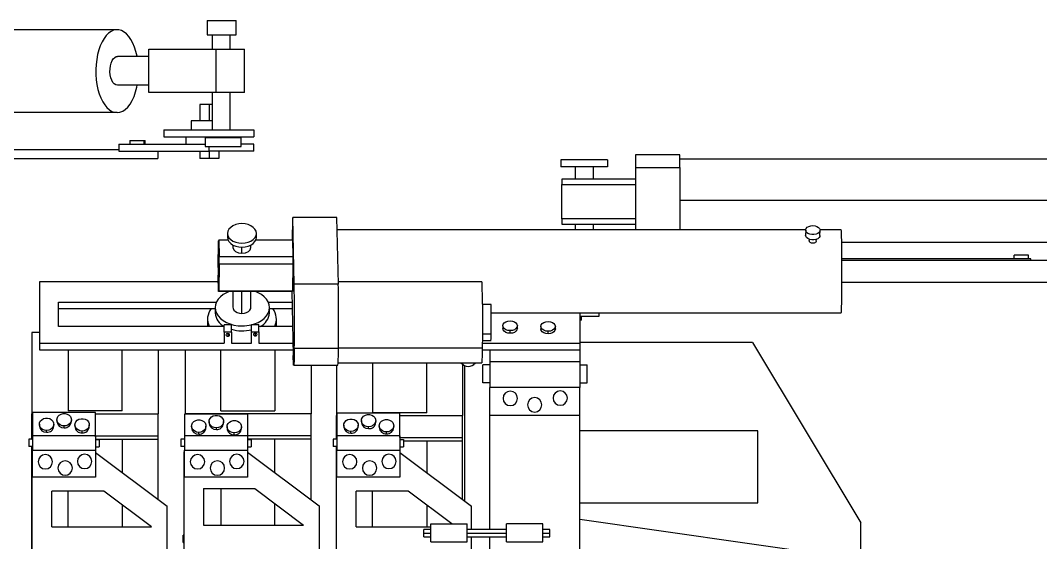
# Model space of a CAD drawing. Header units: inches. Extents: x 0.1 to 11.1, y 0.1 to 8.4.
# Drawn here: x 3.001 to 5.788, y 4.847 to 6.273 of the extents above; entities that cross this region are included whole.
import ezdxf

# ---------------------------------------------------------------- set-up
doc = ezdxf.new("R2010")
doc.units = ezdxf.units.IN
doc.header["$MEASUREMENT"] = 0

msp = doc.modelspace()

# ---------------------------------------------------------------- linework, layer by layer
at = {"color": 7, "linetype": 'Continuous', "lineweight": 25}
for p, q in [((3.5118, 6.2731), (3.5905, 6.2731)), ((3.5118, 6.2731), (3.5118, 6.2337)), ((3.5905, 6.2337), (3.5905, 6.2731)), ((3.2657, 6.2476), (2.5401, 6.2476)), ((3.5118, 6.2337), (3.5905, 6.2337)), ((3.5249, 6.2337), (3.5249, 6.1944)), ((3.5741, 6.1944), (3.5741, 6.2337)), ((3.3525, 6.0763), (3.3525, 6.1944)), ((3.3525, 6.1944), (3.5362, 6.1944)), ((3.5362, 6.0763), (3.5362, 6.1944)), ((3.5362, 6.1944), (3.6136, 6.1944)), ((3.6136, 6.0763), (3.6136, 6.1944)), ((3.3525, 6.1747), (3.2663, 6.1747)), ((3.3525, 6.096), (3.2663, 6.096)), ((3.5362, 6.0763), (3.3525, 6.0763)), ((3.5249, 6.0763), (3.5249, 5.9746)), ((3.6136, 6.0763), (3.5362, 6.0763)), ((3.5741, 5.9746), (3.5741, 6.0763)), ((3.2657, 6.0212), (2.7669, 6.0212)), ((3.4919, 6.0435), (3.4919, 5.9992)), ((3.5175, 6.0435), (3.4919, 6.0435)), ((3.5175, 6.0435), (3.5175, 5.9992)), ((3.5249, 6.0435), (3.5175, 6.0435)), ((3.4683, 5.9992), (3.4683, 5.9746)), ((3.5175, 5.9992), (3.4683, 5.9992)), ((3.5249, 5.9992), (3.5175, 5.9992)), ((3.3935, 5.9746), (3.6395, 5.9746)), ((3.3935, 5.9746), (3.3935, 5.9549)), ((3.6395, 5.9746), (3.6395, 5.9549)), ((3.2703, 5.9352), (3.2703, 5.9155)), ((3.2703, 5.9352), (3.5058, 5.9352)), ((3.3001, 5.945), (3.3001, 5.9352)), ((3.3001, 5.945), (3.3395, 5.945)), ((3.3395, 5.9352), (3.3395, 5.945)), ((3.3395, 5.945), (3.3423, 5.945)), ((3.3423, 5.9352), (3.3423, 5.945)), ((3.3935, 5.9549), (3.6395, 5.9549)), ((3.4529, 5.9549), (3.4529, 5.9352)), ((3.5058, 5.9532), (3.5058, 5.9286)), ((3.5058, 5.9532), (3.6043, 5.9532)), ((3.5249, 5.9549), (3.5249, 5.9532)), ((3.5741, 5.9532), (3.5741, 5.9549)), ((3.5956, 5.9532), (3.5956, 5.9549)), ((3.6043, 5.9286), (3.6043, 5.9532)), ((3.6394, 5.9352), (3.6043, 5.9352)), ((3.6394, 5.9155), (3.6394, 5.9352)), ((1.9985, 5.9204), (3.2703, 5.9204)), ((3.2703, 5.9155), (3.5164, 5.9155)), ((3.3764, 5.9155), (3.3764, 5.8958)), ((3.4919, 5.9155), (3.4919, 5.8958)), ((3.5058, 5.9286), (3.6043, 5.9286)), ((3.6394, 5.9155), (3.5164, 5.9155)), ((3.5175, 5.9155), (3.5175, 5.8958)), ((3.5431, 5.9155), (3.5431, 5.8958)), ((1.9985, 5.8958), (3.3764, 5.8958)), ((3.5175, 5.8958), (3.4919, 5.8958)), ((3.5431, 5.8958), (3.5175, 5.8958)), ((4.4774, 5.8925), (4.4774, 5.8728)), ((4.6054, 5.8925), (4.4774, 5.8925)), ((4.6054, 5.8925), (4.6054, 5.8728)), ((4.8024, 5.9061), (4.6819, 5.9061)), ((4.6819, 5.9061), (4.6819, 5.8717)), ((4.8024, 5.8717), (4.8024, 5.9061)), ((6.0715, 5.894), (4.8024, 5.894)), ((4.6054, 5.8728), (4.4774, 5.8728)), ((4.5168, 5.8728), (4.5168, 5.8394)), ((4.566, 5.8728), (4.566, 5.8394)), ((4.6819, 5.8717), (4.8024, 5.8717)), ((4.6819, 5.8717), (4.6819, 5.7009)), ((4.8024, 5.8717), (4.8024, 5.7009)), ((4.6819, 5.8394), (4.4801, 5.8394)), ((4.4801, 5.8394), (4.4801, 5.8246)), ((4.4801, 5.8246), (4.6819, 5.8246)), ((4.4801, 5.7311), (4.4801, 5.8246)), ((6.1804, 5.7808), (4.8024, 5.7808)), ((3.7445, 5.73), (3.7437, 5.6729)), ((3.7454, 5.7351), (3.7445, 5.73)), ((3.7493, 5.5525), (3.7454, 5.7351)), ((3.8659, 5.7351), (3.7454, 5.7351)), ((3.8699, 5.5525), (3.8659, 5.7351)), ((4.6819, 5.7311), (4.4801, 5.7311)), ((4.4801, 5.7311), (4.4801, 5.7164)), ((4.4801, 5.7164), (4.6819, 5.7164)), ((4.5168, 5.7164), (4.5168, 5.7009)), ((4.566, 5.7164), (4.566, 5.7009)), ((3.5673, 5.6912), (3.5673, 5.6803)), ((3.646, 5.6803), (3.646, 5.6912)), ((5.1463, 5.7009), (3.8667, 5.7009)), ((5.1463, 5.7003), (5.1461, 5.6862)), ((5.1854, 5.6856), (5.1856, 5.6998)), ((5.2434, 5.7009), (5.1856, 5.7009)), ((3.5417, 5.5981), (3.5428, 5.6707)), ((3.5431, 5.6729), (3.5428, 5.6707)), ((3.5431, 5.6729), (3.5441, 5.628)), ((3.5688, 5.6729), (3.5431, 5.6729)), ((3.582, 5.6594), (3.582, 5.6527)), ((3.6313, 5.6523), (3.6313, 5.6594)), ((3.7449, 5.6729), (3.6445, 5.6729)), ((3.7449, 5.6729), (3.7458, 5.628)), ((5.1558, 5.6753), (5.1557, 5.6715)), ((5.1754, 5.6712), (5.1755, 5.675)), ((5.2448, 5.6676), (6.1277, 5.6676)), ((5.7153, 5.6218), (5.7153, 5.6317)), ((5.7546, 5.6317), (5.7153, 5.6317)), ((5.7546, 5.6218), (5.7546, 5.6317)), ((5.755, 5.6317), (5.7546, 5.6317)), ((5.755, 5.6218), (5.755, 5.6317)), ((3.5441, 5.6072), (3.5431, 5.5346)), ((3.5441, 5.6072), (3.5441, 5.628)), ((3.5441, 5.628), (3.7458, 5.628)), ((3.7459, 5.6072), (3.5441, 5.6072)), ((3.7459, 5.6072), (3.7448, 5.5346)), ((3.7458, 5.628), (3.7459, 5.6072)), ((5.7616, 5.6218), (5.2453, 5.6218)), ((6.106, 5.6173), (5.2453, 5.6173)), ((5.7616, 5.6173), (5.7616, 5.6218)), ((3.5417, 5.5981), (3.5418, 5.5773)), ((3.5427, 5.5324), (3.5418, 5.5773)), ((3.5422, 5.5585), (3.0534, 5.5585)), ((3.0534, 5.5585), (3.0534, 5.3913)), ((3.8699, 5.5525), (3.7493, 5.5525)), ((4.2622, 5.5588), (3.8697, 5.5588)), ((5.2453, 5.5583), (6.106, 5.5583)), ((3.5427, 5.5324), (3.5431, 5.5346)), ((3.7445, 5.5324), (3.5427, 5.5324)), ((3.5431, 5.5346), (3.7448, 5.5346)), ((3.582, 5.5324), (3.582, 5.4895)), ((3.6313, 5.4895), (3.6313, 5.5324)), ((3.7428, 5.5324), (3.7465, 5.3574)), ((3.7448, 5.5346), (3.7445, 5.5324)), ((3.1055, 5.5037), (3.5371, 5.5037)), ((3.1055, 5.4368), (3.1055, 5.5037)), ((3.678, 5.5037), (3.7434, 5.5037)), ((4.2869, 5.4973), (4.264, 5.4973)), ((3.1055, 5.4857), (3.5337, 5.4857)), ((3.5337, 5.4887), (3.5337, 5.4742)), ((3.6814, 5.4742), (3.6814, 5.4887)), ((3.6814, 5.4857), (3.7438, 5.4857)), ((4.2876, 5.4745), (5.2434, 5.4745)), ((4.5298, 5.4745), (4.5298, 5.3913)), ((4.5817, 5.4643), (4.5298, 5.4643)), ((4.5332, 5.4545), (4.5332, 5.4643)), ((4.5339, 5.4545), (4.5339, 5.4643)), ((4.5817, 5.4745), (4.5817, 5.4643)), ((3.5577, 5.4368), (3.1055, 5.4368)), ((3.5124, 5.457), (3.5124, 5.4385)), ((3.5124, 5.4385), (3.5125, 5.4368)), ((3.5577, 5.4214), (3.5577, 5.4415)), ((3.5776, 5.4415), (3.5577, 5.4415)), ((3.5776, 5.4214), (3.5776, 5.4415)), ((3.633, 5.4422), (3.6531, 5.4422)), ((3.633, 5.4221), (3.633, 5.4422)), ((3.6531, 5.4221), (3.6531, 5.4422)), ((3.6551, 5.4368), (3.6531, 5.4357)), ((3.7448, 5.4368), (3.6551, 5.4368)), ((3.7009, 5.4385), (3.7009, 5.457)), ((3.7009, 5.4368), (3.7009, 5.4385)), ((4.3194, 5.439), (4.3194, 5.4318)), ((4.3588, 5.4318), (4.3588, 5.439)), ((4.4232, 5.4373), (4.4232, 5.4301)), ((4.4626, 5.4301), (4.4626, 5.4373)), ((4.5332, 5.4545), (4.5298, 5.4545)), ((4.5339, 5.4545), (4.5332, 5.4545)), ((3.0534, 5.4201), (3.0329, 5.4201)), ((3.0329, 5.4201), (3.0329, 5.1988)), ((3.5577, 5.4214), (3.5577, 5.3913)), ((3.5776, 5.4214), (3.5577, 5.4214)), ((3.5776, 5.4214), (3.5776, 5.3913)), ((3.633, 5.3913), (3.633, 5.4221)), ((3.633, 5.4221), (3.6531, 5.4221)), ((3.6531, 5.4221), (3.6531, 5.3913)), ((4.3391, 5.4184), (4.3391, 5.4256)), ((4.4429, 5.4167), (4.4429, 5.4239)), ((3.0534, 5.3913), (3.0534, 5.3732)), ((3.0534, 5.3913), (3.5577, 5.3913)), ((3.5776, 5.3913), (3.633, 5.3913)), ((3.6531, 5.3913), (3.7458, 5.3913)), ((4.2639, 5.3913), (4.5298, 5.3913)), ((4.264, 5.3989), (4.2869, 5.3989)), ((5.0014, 5.3928), (4.5298, 5.3928)), ((4.5298, 5.3913), (4.5298, 5.3732)), ((5.0014, 5.3928), (5.2967, 4.9007)), ((3.0534, 5.3732), (3.7462, 5.3732)), ((3.1318, 5.3732), (3.1318, 5.2061)), ((3.2795, 5.2061), (3.2795, 5.3732)), ((3.3773, 5.3732), (3.3773, 5.1988)), ((3.4512, 5.3732), (3.4512, 5.1988)), ((3.549, 5.2061), (3.549, 5.3732)), ((3.6967, 5.3732), (3.6967, 5.2061)), ((3.7496, 5.3776), (3.8701, 5.3776)), ((4.2637, 5.3732), (4.2837, 5.3732)), ((4.2837, 5.3732), (4.5298, 5.3732)), ((4.2837, 5.3732), (4.2837, 5.3412)), ((4.5298, 5.3732), (4.5298, 5.3412)), ((3.7479, 5.331), (3.8684, 5.331)), ((3.7957, 5.331), (3.7957, 5.1988)), ((3.8646, 5.331), (3.8646, 5.1938)), ((3.8691, 5.3374), (4.2622, 5.3374)), ((3.9635, 5.3374), (3.9635, 5.2012)), ((4.1112, 5.2012), (4.1112, 5.3374)), ((4.209, 5.334), (4.209, 5.1938)), ((4.214, 5.3302), (4.214, 4.9608)), ((4.2837, 5.3318), (4.2641, 5.3318)), ((4.2641, 5.3072), (4.2641, 5.3318)), ((4.2837, 5.3412), (4.2837, 5.2701)), ((4.2837, 5.3412), (4.5298, 5.3412)), ((4.5298, 5.3412), (4.5298, 5.2701)), ((4.5298, 5.3325), (4.5495, 5.3325)), ((4.5495, 5.3079), (4.5495, 5.3325)), ((4.2641, 5.2826), (4.2641, 5.3072)), ((4.5495, 5.2833), (4.5495, 5.3079)), ((4.2837, 5.2826), (4.2641, 5.2826)), ((4.5298, 5.2701), (4.2837, 5.2701)), ((4.2837, 5.1949), (4.2837, 5.2701)), ((4.5298, 5.2833), (4.5495, 5.2833)), ((4.5298, 5.1949), (4.5298, 5.2701)), ((3.0329, 5.1988), (3.0344, 5.1988)), ((3.0329, 5.1387), (3.0329, 5.1988)), ((3.2066, 5.2023), (3.0344, 5.2023)), ((3.0344, 5.2023), (3.0344, 5.1384)), ((3.2795, 5.2061), (3.1318, 5.2061)), ((3.2066, 5.1383), (3.2066, 5.2023)), ((3.2066, 5.1988), (3.3773, 5.1988)), ((3.3773, 5.1387), (3.3773, 5.1988)), ((3.4501, 5.1973), (3.4501, 5.1384)), ((3.6223, 5.1973), (3.4501, 5.1973)), ((3.7957, 5.1988), (3.4512, 5.1988)), ((3.4512, 5.1973), (3.4512, 5.1988)), ((3.549, 5.2061), (3.6967, 5.2061)), ((3.6223, 5.1334), (3.6223, 5.1973)), ((3.7957, 5.1387), (3.7957, 5.1988)), ((3.8646, 5.1938), (3.8658, 5.1938)), ((3.8646, 5.1338), (3.8646, 5.1938)), ((3.8658, 5.1998), (3.8658, 5.1384)), ((4.038, 5.1998), (3.8658, 5.1998)), ((4.1112, 5.2012), (3.9635, 5.2012)), ((4.038, 5.1359), (4.038, 5.1998)), ((4.038, 5.1938), (4.209, 5.1938)), ((4.209, 5.1338), (4.209, 5.1938)), ((4.2837, 5.1949), (4.5298, 5.1949)), ((4.2837, 4.8822), (4.2837, 5.1949)), ((4.5298, 4.773), (4.5298, 5.1949)), ((3.0533, 5.1698), (3.0533, 5.1649)), ((3.0927, 5.1649), (3.0927, 5.1698)), ((3.1013, 5.1822), (3.1013, 5.1773)), ((3.121, 5.1603), (3.121, 5.1652)), ((3.1407, 5.1773), (3.1407, 5.1822)), ((3.1503, 5.1683), (3.1503, 5.1633)), ((3.1897, 5.1633), (3.1897, 5.1683)), ((3.469, 5.1649), (3.469, 5.16)), ((3.5084, 5.16), (3.5084, 5.1649)), ((3.517, 5.1773), (3.517, 5.1724)), ((3.5367, 5.1554), (3.5367, 5.1603)), ((3.5564, 5.1724), (3.5564, 5.1773)), ((3.566, 5.1633), (3.566, 5.1584)), ((3.6054, 5.1584), (3.6054, 5.1633)), ((3.8847, 5.1674), (3.8847, 5.1624)), ((3.9241, 5.1624), (3.9241, 5.1674)), ((3.9327, 5.1798), (3.9327, 5.1749)), ((3.9524, 5.1578), (3.9524, 5.1627)), ((3.9721, 5.1749), (3.9721, 5.1798)), ((3.9817, 5.1658), (3.9817, 5.1609)), ((4.0211, 5.1609), (4.0211, 5.1658)), ((3.0342, 5.1287), (3.0244, 5.1287)), ((3.0244, 5.1287), (3.0244, 5.109)), ((3.0329, 5.1293), (3.0329, 5.1387)), ((3.0329, 5.1387), (3.0344, 5.1387)), ((3.0329, 5.1293), (3.0342, 5.1293)), ((3.2065, 5.1384), (3.0342, 5.1384)), ((3.0342, 5.1384), (3.0342, 5.0992)), ((3.073, 5.1478), (3.073, 5.1528)), ((3.17, 5.1463), (3.17, 5.1512)), ((3.2065, 5.1384), (3.2065, 5.0992)), ((3.2065, 5.1383), (3.2066, 5.1383)), ((3.2065, 5.1359), (3.2066, 5.1359)), ((3.2065, 5.1293), (3.3773, 5.1293)), ((3.2065, 5.1282), (3.2163, 5.1282)), ((3.2066, 5.1387), (3.3773, 5.1387)), ((3.2066, 5.1359), (3.2066, 5.1383)), ((3.2163, 5.1282), (3.2163, 5.1085)), ((3.2795, 5.1293), (3.2795, 5.0381)), ((3.3773, 5.1293), (3.3773, 5.1387)), ((3.3773, 4.9647), (3.3773, 5.1293)), ((3.4499, 5.1287), (3.4401, 5.1287)), ((3.4401, 5.1287), (3.4401, 5.109)), ((3.6222, 5.1384), (3.4499, 5.1384)), ((3.4499, 5.1384), (3.4499, 5.0992)), ((3.4887, 5.1429), (3.4887, 5.1478)), ((3.5857, 5.1414), (3.5857, 5.1463)), ((3.6222, 5.1384), (3.6222, 5.0992)), ((3.6222, 5.1334), (3.6223, 5.1334)), ((3.6222, 5.131), (3.6223, 5.131)), ((3.7957, 5.1293), (3.6222, 5.1293)), ((3.6222, 5.1282), (3.632, 5.1282)), ((3.7957, 5.1387), (3.6223, 5.1387)), ((3.6223, 5.131), (3.6223, 5.1334)), ((3.632, 5.1282), (3.632, 5.1085)), ((3.6967, 5.0377), (3.6967, 5.1293)), ((3.7957, 5.1293), (3.7957, 5.1387)), ((3.7957, 4.9634), (3.7957, 5.1293)), ((3.8656, 5.1287), (3.8558, 5.1287)), ((3.8558, 5.1287), (3.8558, 5.109)), ((3.8646, 5.1338), (3.8656, 5.1338)), ((3.8646, 5.1287), (3.8646, 5.1338)), ((4.0379, 5.1384), (3.8656, 5.1384)), ((3.8656, 5.1384), (3.8656, 5.0992)), ((3.9044, 5.1454), (3.9044, 5.1503)), ((4.0014, 5.1438), (4.0014, 5.1488)), ((4.0379, 5.1384), (4.0379, 5.0992)), ((4.0379, 5.1359), (4.038, 5.1359)), ((4.038, 5.134), (4.0379, 5.134)), ((4.0379, 5.1338), (4.209, 5.1338)), ((4.0379, 5.1282), (4.0477, 5.1282)), ((4.038, 5.134), (4.038, 5.1359)), ((4.0477, 5.1282), (4.0477, 5.1085)), ((4.209, 5.1244), (4.209, 5.1338)), ((5.0154, 5.1519), (4.5298, 5.1519)), ((5.0154, 4.955), (5.0154, 5.1519)), ((3.0342, 5.109), (3.0244, 5.109)), ((3.0329, 4.8231), (3.0329, 5.109)), ((3.2065, 5.1085), (3.2163, 5.1085)), ((3.4499, 5.109), (3.4401, 5.109)), ((3.6222, 5.1085), (3.632, 5.1085)), ((3.8656, 5.109), (3.8558, 5.109)), ((3.8646, 5.0939), (3.8646, 5.109)), ((4.0379, 5.1085), (4.0477, 5.1085)), ((4.0477, 5.1244), (4.209, 5.1244)), ((4.1112, 5.1244), (4.1112, 5.0379)), ((4.209, 4.9645), (4.209, 5.1244)), ((3.0342, 5.0939), (3.0329, 5.0939)), ((3.0329, 5.0939), (3.0329, 4.8231)), ((3.0342, 5.0992), (3.2065, 5.0992)), ((3.0342, 5.0255), (3.0342, 5.0992)), ((3.2065, 5.0992), (3.2065, 5.0255)), ((3.2065, 5.0929), (3.402, 4.9463)), ((3.4486, 5.0946), (3.4499, 5.0946)), ((3.4486, 4.8231), (3.4486, 5.0946)), ((3.4499, 5.0992), (3.6222, 5.0992)), ((3.4499, 5.0255), (3.4499, 5.0992)), ((3.6222, 5.0992), (3.6222, 5.0255)), ((3.6222, 5.0936), (3.8177, 4.9469)), ((3.8656, 5.0939), (3.8643, 5.0939)), ((3.8643, 5.0939), (3.8643, 4.8231)), ((3.8656, 5.0992), (4.0379, 5.0992)), ((3.8656, 5.0255), (3.8656, 5.0992)), ((4.0379, 5.0992), (4.0379, 5.0255)), ((4.0379, 5.0929), (4.2334, 4.9463)), ((3.2065, 5.0255), (3.0342, 5.0255)), ((3.6222, 5.0255), (3.4499, 5.0255)), ((4.0379, 5.0255), (3.8656, 5.0255)), ((3.5017, 4.9942), (3.5017, 4.8945)), ((3.5017, 4.9942), (3.6422, 4.9942)), ((3.549, 4.9942), (3.549, 4.8945)), ((3.6422, 4.9942), (3.7751, 4.8945)), ((3.2291, 4.9875), (3.0874, 4.9875)), ((3.0874, 4.8899), (3.0874, 4.9875)), ((3.1318, 4.8899), (3.1318, 4.9875)), ((3.3595, 4.8899), (3.2291, 4.9875)), ((3.9188, 4.8899), (3.9188, 4.9875)), ((4.0605, 4.9875), (3.9188, 4.9875)), ((3.9635, 4.8899), (3.9635, 4.9875)), ((4.1803, 4.8979), (4.0605, 4.9875)), ((3.2795, 4.9498), (3.2795, 4.8899)), ((3.402, 4.8231), (3.402, 4.9463)), ((3.6967, 4.8945), (3.6967, 4.9534)), ((3.8177, 4.9469), (3.8177, 4.8231)), ((4.1112, 4.9496), (4.1112, 4.8899)), ((4.2334, 4.8822), (4.2334, 4.9463)), ((4.5298, 4.955), (5.0154, 4.955)), ((5.2154, 4.8115), (4.5298, 4.9095)), ((3.0874, 4.8899), (3.3595, 4.8899)), ((3.5017, 4.8945), (3.7751, 4.8945)), ((3.9188, 4.8899), (4.1229, 4.8899)), ((4.1229, 4.8822), (4.1032, 4.8822)), ((4.1032, 4.8723), (4.1032, 4.8822)), ((4.1229, 4.8486), (4.1229, 4.8979)), ((4.1229, 4.8979), (4.2213, 4.8979)), ((4.2213, 4.8486), (4.2213, 4.8979)), ((4.3296, 4.8822), (4.2213, 4.8822)), ((4.428, 4.8979), (4.3296, 4.8979)), ((4.3296, 4.8486), (4.3296, 4.8979)), ((4.428, 4.8486), (4.428, 4.8979)), ((4.4477, 4.8822), (4.428, 4.8822)), ((4.4477, 4.8723), (4.4477, 4.8822)), ((5.2967, 4.4086), (5.2967, 4.9007)), ((3.4486, 4.867), (3.4462, 4.867)), ((3.4462, 4.8473), (3.4462, 4.867)), ((4.1032, 4.8625), (4.1032, 4.8723)), ((4.1032, 4.8625), (4.1229, 4.8625)), ((4.1229, 4.8486), (4.2213, 4.8486)), ((4.2213, 4.8625), (4.3296, 4.8625)), ((4.2334, 4.7621), (4.2334, 4.8625)), ((4.2837, 4.773), (4.2837, 4.8625)), ((4.3296, 4.8486), (4.428, 4.8486)), ((4.428, 4.8625), (4.4477, 4.8625)), ((4.4477, 4.8625), (4.4477, 4.8723)), ((3.4462, 4.8473), (3.4486, 4.8473))]:
    msp.add_line(p, q, dxfattribs=at)
at = {"color": 8, "linetype": 'Continuous', "lineweight": 25}
for p, q in [((3.5164, 5.9286), (3.5164, 5.9155)), ((3.6067, 5.6369), (3.6067, 5.6536)), ((3.6067, 5.4728), (3.6067, 5.5324)), ((3.5679, 5.4176), (3.5679, 5.4104)), ((3.6431, 5.4188), (3.6431, 5.4115)), ((4.2641, 5.4171), (4.2875, 5.4171)), ((3.8702, 5.3784), (4.2638, 5.3784)), ((4.1032, 4.8723), (4.1229, 4.8723)), ((4.2213, 4.8723), (4.3296, 4.8723)), ((4.428, 4.8723), (4.4477, 4.8723))]:
    msp.add_line(p, q, dxfattribs=at)
at = {"color": 7, "linetype": 'Continuous', "lineweight": 25, "flags": 128}
for points in [[(3.3201, 6.1747), (3.32, 6.1755), (3.3169, 6.1883), (3.3131, 6.2002), (3.3086, 6.211), (3.3034, 6.2208), (3.2976, 6.2291), (3.2913, 6.2361), (3.2846, 6.2414), (3.2776, 6.2452), (3.2705, 6.2472), (3.2633, 6.2475), (3.2561, 6.246), (3.249, 6.2429), (3.2423, 6.238), (3.2358, 6.2316), (3.2299, 6.2237), (3.2245, 6.2144), (3.2197, 6.2039), (3.2156, 6.1923), (3.2123, 6.1799), (3.2098, 6.1667), (3.2082, 6.153), (3.2074, 6.1391), (3.2076, 6.125), (3.2086, 6.1112), (3.2105, 6.0976), (3.2133, 6.0847), (3.2169, 6.0725), (3.2212, 6.0612), (3.2262, 6.0511), (3.2318, 6.0423), (3.2379, 6.0348), (3.2445, 6.0289), (3.2514, 6.0247), (3.2585, 6.0221), (3.2657, 6.0212), (3.2657, 6.0212)], [(3.2663, 6.096), (3.262, 6.0969), (3.2579, 6.0995), (3.2541, 6.1038), (3.251, 6.1096), (3.2485, 6.1165), (3.2468, 6.1243), (3.2461, 6.1325), (3.2462, 6.1409), (3.2473, 6.1491), (3.2492, 6.1566), (3.252, 6.1632), (3.2553, 6.1685), (3.2592, 6.1722), (3.2634, 6.1743), (3.2663, 6.1747)], [(3.2657, 6.0212), (3.2733, 6.0222), (3.2808, 6.0251), (3.288, 6.0298), (3.2948, 6.0364), (3.3012, 6.0446), (3.3069, 6.0543), (3.3119, 6.0655), (3.3162, 6.0778), (3.3195, 6.0911), (3.3205, 6.096)], [(3.6067, 5.7179), (3.5979, 5.7173), (3.5896, 5.7153), (3.5821, 5.7121), (3.5759, 5.7078), (3.5712, 5.7028), (3.5683, 5.6971), (3.5673, 5.6912), (3.5683, 5.6852), (3.5712, 5.6795), (3.5759, 5.6745), (3.5821, 5.6702), (3.5896, 5.667), (3.5979, 5.6651), (3.6067, 5.6644)], [(3.6067, 5.6644), (3.6154, 5.6651), (3.6237, 5.667), (3.6312, 5.6702), (3.6374, 5.6745), (3.6421, 5.6795), (3.645, 5.6852), (3.646, 5.6912), (3.645, 5.6971), (3.6421, 5.7028), (3.6374, 5.7078), (3.6312, 5.7121), (3.6237, 5.7153), (3.6154, 5.7173), (3.6067, 5.7179)], [(5.166, 5.7124), (5.1718, 5.7118), (5.1771, 5.7102), (5.1814, 5.7076), (5.1843, 5.7044), (5.1856, 5.7008), (5.1852, 5.6971), (5.183, 5.6937), (5.1794, 5.6909), (5.1745, 5.6888), (5.1689, 5.6878), (5.163, 5.6878), (5.1574, 5.689), (5.1526, 5.6911), (5.1489, 5.694), (5.1468, 5.6975), (5.1463, 5.7011), (5.1476, 5.7047), (5.1506, 5.7079), (5.1549, 5.7104), (5.1602, 5.7119), (5.166, 5.7124)], [(5.1854, 5.6856), (5.185, 5.683), (5.1828, 5.6796), (5.1792, 5.6767), (5.1743, 5.6747), (5.1687, 5.6736), (5.1628, 5.6737), (5.1572, 5.6748), (5.1524, 5.6769), (5.1487, 5.6799), (5.1466, 5.6833), (5.1461, 5.6862)], [(5.2434, 5.4745), (5.2435, 5.4748), (5.2437, 5.4765), (5.244, 5.48), (5.2442, 5.4851), (5.2444, 5.4918), (5.2446, 5.4999), (5.2448, 5.5095), (5.245, 5.5202), (5.2451, 5.5319), (5.2452, 5.5445), (5.2453, 5.5578), (5.2453, 5.5715), (5.2453, 5.5855), (5.2453, 5.5995), (5.2453, 5.6134), (5.2452, 5.6268), (5.2451, 5.6397), (5.245, 5.6517), (5.2448, 5.6628), (5.2447, 5.6727), (5.2445, 5.6813), (5.2443, 5.6884), (5.244, 5.694), (5.2438, 5.698), (5.2436, 5.7003), (5.2434, 5.7009)], [(3.5673, 5.6803), (3.5683, 5.6744), (3.5712, 5.6687), (3.5759, 5.6636), (3.5821, 5.6594), (3.5896, 5.6562), (3.5979, 5.6542), (3.6067, 5.6536)], [(3.6067, 5.6536), (3.6154, 5.6542), (3.6237, 5.6562), (3.6312, 5.6594), (3.6374, 5.6636), (3.6421, 5.6687), (3.645, 5.6744), (3.646, 5.6803)], [(3.5713, 5.5324), (3.5642, 5.5293), (3.5554, 5.5242), (3.5478, 5.5182), (3.5418, 5.5115), (3.5374, 5.5042), (3.5347, 5.4965), (3.5337, 5.4887), (3.5347, 5.4808), (3.5374, 5.4732), (3.5418, 5.4659), (3.5478, 5.4592), (3.5554, 5.4532), (3.5642, 5.4481), (3.5741, 5.444), (3.5848, 5.441), (3.596, 5.4391), (3.6076, 5.4385)], [(3.6353, 5.4422), (3.6411, 5.444), (3.651, 5.4481), (3.6598, 5.4532), (3.6673, 5.4592), (3.6733, 5.4659), (3.6778, 5.4732), (3.6805, 5.4808), (3.6814, 5.4887), (3.6805, 5.4965), (3.6778, 5.5042), (3.6733, 5.5115), (3.6673, 5.5182), (3.6598, 5.5242), (3.651, 5.5293), (3.6438, 5.5324)], [(3.582, 5.4895), (3.5826, 5.4861), (3.5848, 5.4818), (3.5887, 5.4781), (3.5939, 5.4752), (3.6, 5.4734), (3.6067, 5.4728)], [(3.6067, 5.4728), (3.6133, 5.4734), (3.6194, 5.4752), (3.6246, 5.4781), (3.6285, 5.4818), (3.6307, 5.4861), (3.6313, 5.4895)], [(4.3391, 5.4256), (4.333, 5.4262), (4.3275, 5.4281), (4.3232, 5.4311), (4.3204, 5.4348), (4.3194, 5.439), (4.3204, 5.4431), (4.3232, 5.4468), (4.3275, 5.4498), (4.333, 5.4517), (4.3391, 5.4524)], [(4.3391, 5.4524), (4.3452, 5.4517), (4.3507, 5.4498), (4.355, 5.4468), (4.3578, 5.4431), (4.3588, 5.439), (4.3578, 5.4348), (4.355, 5.4311), (4.3507, 5.4281), (4.3452, 5.4262), (4.3391, 5.4256)], [(4.4429, 5.4239), (4.4368, 5.4246), (4.4313, 5.4265), (4.4269, 5.4294), (4.4242, 5.4332), (4.4232, 5.4373), (4.4242, 5.4414), (4.4269, 5.4452), (4.4313, 5.4481), (4.4368, 5.45), (4.4429, 5.4507)], [(4.4429, 5.4507), (4.449, 5.45), (4.4544, 5.4481), (4.4588, 5.4452), (4.4616, 5.4414), (4.4626, 5.4373), (4.4616, 5.4332), (4.4588, 5.4294), (4.4544, 5.4265), (4.449, 5.4246), (4.4429, 5.4239)], [(3.5679, 5.4104), (3.5697, 5.4107), (3.5713, 5.4115), (3.5724, 5.4126), (3.5728, 5.414), (3.5724, 5.4154), (3.5713, 5.4166), (3.5697, 5.4173), (3.5679, 5.4176), (3.566, 5.4173), (3.5644, 5.4166), (3.5633, 5.4154), (3.5629, 5.414), (3.5633, 5.4126), (3.5644, 5.4115), (3.566, 5.4107), (3.5679, 5.4104)], [(3.6431, 5.4115), (3.645, 5.4118), (3.6466, 5.4126), (3.6476, 5.4138), (3.648, 5.4151), (3.6476, 5.4165), (3.6466, 5.4177), (3.645, 5.4185), (3.6431, 5.4188), (3.6412, 5.4185), (3.6396, 5.4177), (3.6385, 5.4165), (3.6382, 5.4151), (3.6385, 5.4138), (3.6396, 5.4126), (3.6412, 5.4118), (3.6431, 5.4115)], [(4.3391, 5.4184), (4.333, 5.419), (4.3275, 5.4209), (4.3232, 5.4239), (4.3204, 5.4276), (4.3194, 5.4318)], [(4.3588, 5.4318), (4.3578, 5.4276), (4.355, 5.4239), (4.3507, 5.4209), (4.3452, 5.419), (4.3391, 5.4184)], [(4.4429, 5.4167), (4.4368, 5.4174), (4.4313, 5.4193), (4.4269, 5.4222), (4.4242, 5.4259), (4.4232, 5.4301)], [(4.4626, 5.4301), (4.4616, 5.4259), (4.4588, 5.4222), (4.4544, 5.4193), (4.449, 5.4174), (4.4429, 5.4167)], [(3.7496, 5.3776), (3.7494, 5.3665), (3.7492, 5.3568), (3.749, 5.3484), (3.7488, 5.3416), (3.7485, 5.3364), (3.7483, 5.3329), (3.748, 5.3312), (3.7478, 5.3313), (3.7475, 5.3332), (3.7472, 5.3368), (3.747, 5.3421), (3.7468, 5.349), (3.7465, 5.3574)], [(4.2082, 5.3344), (4.2045, 5.3365), (4.2034, 5.3374)], [(4.2458, 5.3374), (4.2453, 5.337), (4.241, 5.3344)], [(3.073, 5.1528), (3.0672, 5.1535), (3.0619, 5.1557), (3.0576, 5.1592), (3.0547, 5.1636), (3.0534, 5.1685), (3.0538, 5.1736), (3.0559, 5.1783), (3.0596, 5.1823), (3.0645, 5.1852), (3.0701, 5.1867), (3.0759, 5.1867), (3.0815, 5.1852), (3.0864, 5.1823), (3.09, 5.1783), (3.0922, 5.1736), (3.0926, 5.1685), (3.0913, 5.1636), (3.0884, 5.1592), (3.0841, 5.1557), (3.0788, 5.1535), (3.073, 5.1528)], [(3.121, 5.1652), (3.1152, 5.166), (3.1099, 5.1682), (3.1056, 5.1716), (3.1027, 5.176), (3.1014, 5.181), (3.1018, 5.186), (3.104, 5.1908), (3.1076, 5.1947), (3.1125, 5.1976), (3.1181, 5.1991), (3.124, 5.1991), (3.1296, 5.1976), (3.1344, 5.1947), (3.1381, 5.1908), (3.1402, 5.186), (3.1406, 5.181), (3.1393, 5.176), (3.1364, 5.1716), (3.1321, 5.1682), (3.1268, 5.166), (3.121, 5.1652)], [(3.17, 5.1512), (3.1642, 5.152), (3.1589, 5.1542), (3.1546, 5.1576), (3.1517, 5.162), (3.1504, 5.167), (3.1508, 5.1721), (3.153, 5.1768), (3.1566, 5.1808), (3.1615, 5.1836), (3.1671, 5.1851), (3.1729, 5.1851), (3.1785, 5.1836), (3.1834, 5.1808), (3.1871, 5.1768), (3.1892, 5.1721), (3.1896, 5.167), (3.1883, 5.162), (3.1854, 5.1576), (3.1811, 5.1542), (3.1758, 5.152), (3.17, 5.1512)], [(3.5367, 5.1603), (3.5309, 5.161), (3.5256, 5.1632), (3.5213, 5.1667), (3.5184, 5.1711), (3.5171, 5.176), (3.5175, 5.1811), (3.5197, 5.1858), (3.5233, 5.1898), (3.5282, 5.1927), (3.5338, 5.1942), (3.5397, 5.1942), (3.5453, 5.1927), (3.5501, 5.1898), (3.5538, 5.1858), (3.5559, 5.1811), (3.5564, 5.176), (3.5551, 5.1711), (3.5521, 5.1667), (3.5478, 5.1632), (3.5425, 5.161), (3.5367, 5.1603)], [(3.9044, 5.1503), (3.8986, 5.1511), (3.8933, 5.1533), (3.889, 5.1567), (3.8861, 5.1611), (3.8848, 5.1661), (3.8852, 5.1711), (3.8874, 5.1759), (3.891, 5.1798), (3.8959, 5.1827), (3.9015, 5.1842), (3.9073, 5.1842), (3.913, 5.1827), (3.9178, 5.1798), (3.9215, 5.1759), (3.9236, 5.1711), (3.924, 5.1661), (3.9227, 5.1611), (3.9198, 5.1567), (3.9155, 5.1533), (3.9102, 5.1511), (3.9044, 5.1503)], [(3.9524, 5.1627), (3.9466, 5.1635), (3.9413, 5.1657), (3.937, 5.1692), (3.9341, 5.1736), (3.9328, 5.1785), (3.9332, 5.1836), (3.9354, 5.1883), (3.939, 5.1923), (3.9439, 5.1951), (3.9495, 5.1966), (3.9554, 5.1966), (3.961, 5.1951), (3.9658, 5.1923), (3.9695, 5.1883), (3.9716, 5.1836), (3.9721, 5.1785), (3.9708, 5.1736), (3.9678, 5.1692), (3.9635, 5.1657), (3.9582, 5.1635), (3.9524, 5.1627)], [(3.4887, 5.1478), (3.4829, 5.1486), (3.4776, 5.1508), (3.4733, 5.1543), (3.4704, 5.1587), (3.4691, 5.1636), (3.4695, 5.1687), (3.4717, 5.1734), (3.4753, 5.1774), (3.4802, 5.1803), (3.4858, 5.1817), (3.4916, 5.1817), (3.4972, 5.1803), (3.5021, 5.1774), (3.5058, 5.1734), (3.5079, 5.1687), (3.5083, 5.1636), (3.507, 5.1587), (3.5041, 5.1543), (3.4998, 5.1508), (3.4945, 5.1486), (3.4887, 5.1478)], [(3.5857, 5.1463), (3.5799, 5.1471), (3.5746, 5.1493), (3.5703, 5.1527), (3.5674, 5.1571), (3.5661, 5.1621), (3.5665, 5.1671), (3.5687, 5.1719), (3.5723, 5.1758), (3.5772, 5.1787), (3.5828, 5.1802), (3.5886, 5.1802), (3.5943, 5.1787), (3.5991, 5.1758), (3.6028, 5.1719), (3.6049, 5.1671), (3.6053, 5.1621), (3.604, 5.1571), (3.6011, 5.1527), (3.5968, 5.1493), (3.5915, 5.1471), (3.5857, 5.1463)], [(4.0014, 5.1488), (3.9956, 5.1495), (3.9903, 5.1517), (3.986, 5.1552), (3.9831, 5.1596), (3.9818, 5.1645), (3.9822, 5.1696), (3.9844, 5.1743), (3.988, 5.1783), (3.9929, 5.1812), (3.9985, 5.1827), (4.0044, 5.1827), (4.01, 5.1812), (4.0148, 5.1783), (4.0185, 5.1743), (4.0206, 5.1696), (4.0211, 5.1645), (4.0197, 5.1596), (4.0168, 5.1552), (4.0125, 5.1517), (4.0072, 5.1495), (4.0014, 5.1488)]]:
    msp.add_lwpolyline(points, dxfattribs=at)
at = {"color": 7, "linetype": 'Continuous', "lineweight": 25}
for centre, radius, start, end in [((-2.1332, 5.4553), 5.8833, 359.24311, 0.94674), ((-1.9849, 5.4553), 5.8555, 359.23907, 0.95078), ((1.5372, 5.4459), 2.7274, 358.5815, 2.3723), ((4.2152, 5.4883), 0.0723, 358.4646, 7.1794), ((3.5589, 5.4571), 0.0463, 141.9376, 205.9632), ((3.5788, 5.4771), 0.0452, 183.6445, 243.0563), ((3.6363, 5.4771), 0.0452, 296.9439, 356.3554), ((3.6544, 5.4571), 0.0463, 334.0369, 38.0623), ((1.994, 5.4475), 2.2937, 359.2405, 0.9695), ((3.6078, 5.5432), 0.1047, 269.864, 283.8861), ((3.6076, 5.5304), 0.1054, 253.4628, 283.9296), ((4.1367, 5.4135), 0.1508, 354.4352, 1.3738), ((3.9427, 5.3696), 0.3212, 354.2388, 1.5705), ((3.4645, 5.3691), 0.4058, 354.6156, 1.1936), ((4.2233, 5.3482), 0.0203, 212.2836, 273.6917), ((4.2259, 5.3482), 0.0203, 266.3084, 327.7166), ((4.3394, 5.2405), 0.0197, 90, 270), ((4.3394, 5.2405), 0.0197, 270, 90), ((4.4061, 5.223), 0.0197, 90, 270), ((4.4061, 5.223), 0.0197, 270, 90), ((4.4759, 5.2413), 0.0197, 90, 270), ((4.4759, 5.2413), 0.0197, 270, 90), ((3.0718, 5.1663), 0.0185, 184.4012, 273.812), ((3.0743, 5.1662), 0.0184, 265.8853, 355.9016), ((3.1198, 5.1787), 0.0185, 184.4015, 273.8117), ((3.1223, 5.1786), 0.0184, 265.8853, 355.9016), ((3.1686, 5.1646), 0.0183, 183.8231, 274.3901), ((3.1714, 5.1646), 0.0183, 265.61, 356.1768), ((3.4875, 5.1614), 0.0185, 184.4023, 273.811), ((3.49, 5.1613), 0.0184, 265.8854, 355.9015), ((3.5355, 5.1738), 0.0185, 184.4023, 273.811), ((3.538, 5.1737), 0.0184, 265.8854, 355.9015), ((3.5843, 5.1596), 0.0183, 183.8226, 274.3905), ((3.5871, 5.1596), 0.0183, 265.6103, 356.1764), ((3.9032, 5.1639), 0.0185, 184.4025, 273.8109), ((3.9057, 5.1637), 0.0184, 265.8855, 355.9011), ((3.9512, 5.1763), 0.0185, 184.4025, 273.8109), ((3.9538, 5.1762), 0.0184, 265.8855, 355.9011), ((4, 5.1621), 0.0183, 183.8225, 274.3908), ((4.0028, 5.1621), 0.0183, 265.6117, 356.175), ((3.0696, 5.0674), 0.0197, 0, 180), ((3.1768, 5.0683), 0.0197, 0, 180), ((3.4853, 5.0674), 0.0197, 0, 180), ((3.5925, 5.0683), 0.0197, 0, 180), ((3.901, 5.0674), 0.0197, 0, 180), ((4.0082, 5.0683), 0.0197, 0, 180), ((3.0696, 5.0674), 0.0197, 180, 0), ((3.1238, 5.0503), 0.0197, 0, 180), ((3.1238, 5.0503), 0.0197, 180, 0), ((3.1768, 5.0683), 0.0197, 180, 0), ((3.4853, 5.0674), 0.0197, 180, 0), ((3.5395, 5.0503), 0.0197, 0, 180), ((3.5395, 5.0503), 0.0197, 180, 0), ((3.5925, 5.0683), 0.0197, 180, 0), ((3.901, 5.0674), 0.0197, 180, 0), ((3.9552, 5.0503), 0.0197, 0, 180), ((3.9552, 5.0503), 0.0197, 180, 0), ((4.0082, 5.0683), 0.0197, 180, 0)]:
    msp.add_arc(centre, radius, start, end, dxfattribs=at)
for start_param, end_param in [(3.150046, 4.720842), (4.720842, 6.291638)]:
    msp.add_ellipse((3.6067, 5.6525), major_axis=(0.0246, -0.0003), ratio=0.630602, start_param=start_param, end_param=end_param, dxfattribs=at)
msp.add_open_spline([(5.1754, 5.6712), (5.1752, 5.6704), (5.1749, 5.6686), (5.1727, 5.6663), (5.1694, 5.6647), (5.1655, 5.6642), (5.1617, 5.6648), (5.1584, 5.6665), (5.1563, 5.6688), (5.1555, 5.6706), (5.1557, 5.6715), (5.1557, 5.6715)], degree=3, knots=[0, 0, 0, 0, 0.1223991, 0.247336, 0.3722622, 0.4970685, 0.6218272, 0.7466154, 0.8714488, 0.9963605, 1, 1, 1, 1], dxfattribs=at)

doc.saveas('drawing.dxf')
